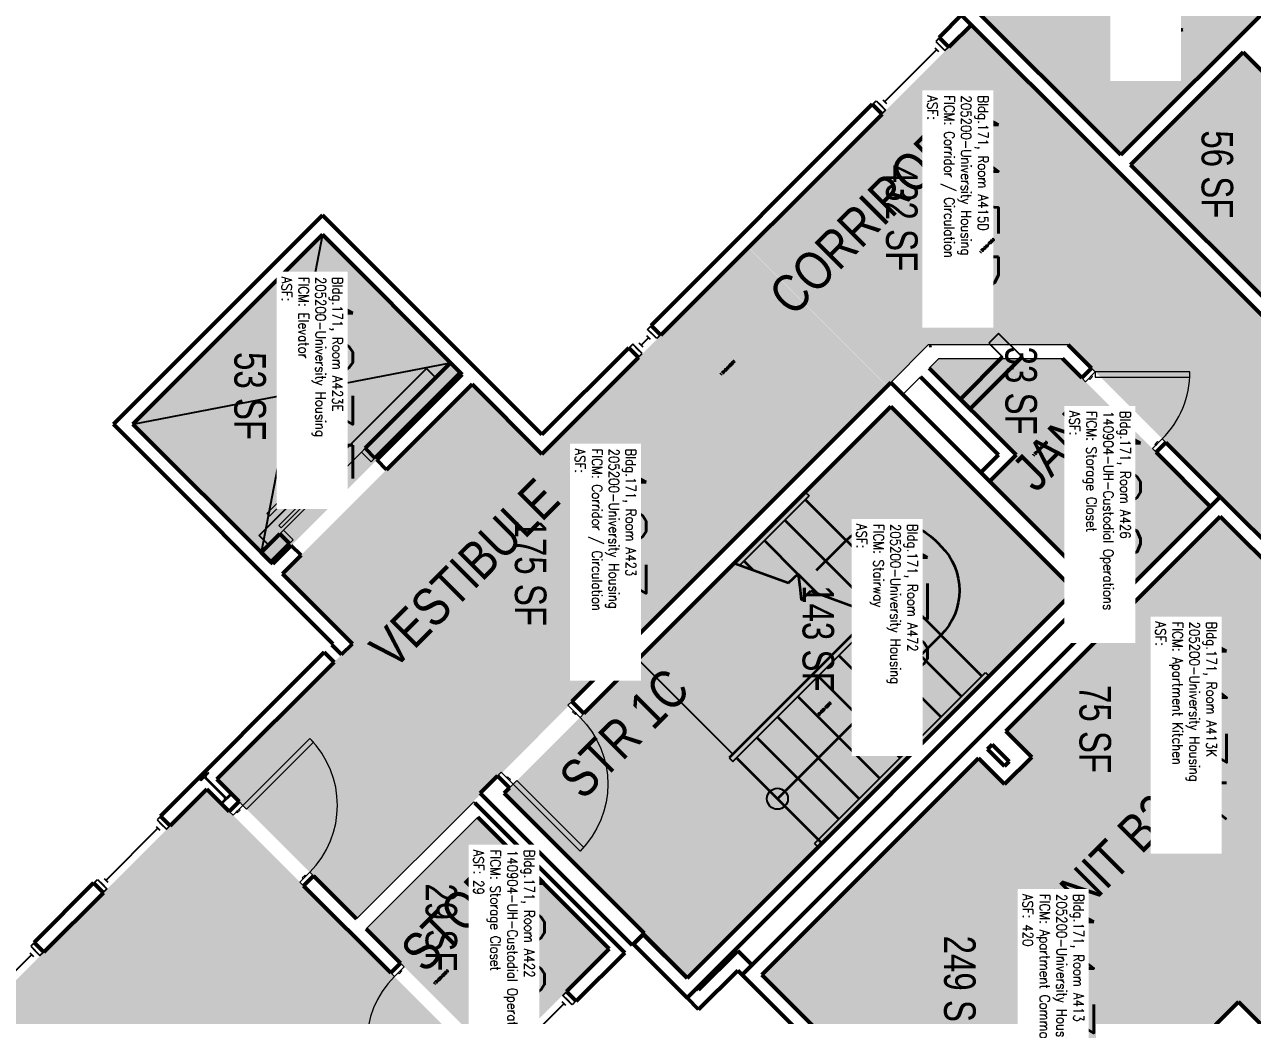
# Model space of a CAD drawing. Header units: inches. Extents: x 88 to 3257, y -489 to 2081.
# Drawn here: x 1965.7 to 2432.9, y 1514.8 to 1891.8 of the extents above; entities that cross this region are included whole.
import ezdxf
from ezdxf.enums import TextEntityAlignment as Align

# ---------------------------------------------------------------- set-up
doc = ezdxf.new("R2010")
doc.units = ezdxf.units.IN
doc.header["$LTSCALE"] = 48
doc.header["$MEASUREMENT"] = 0
for name, color, linetype in [('A-Area-Iden', 1, 'Continuous'), ('A-DOOR', 2, 'Continuous'), ('A-FLOR', 3, 'Continuous'), ('A-GLAZ', 1, 'Continuous'), ('A-IDEN-RNUM', 7, 'Continuous'), ('A-IDEN-SNUM', 4, 'Continuous'), ('A-IDEN-VNUM', 4, 'Continuous'), ('A-WALL', 5, 'Continuous'), ('AREA-TEXT', 3, 'Continuous'), ('Rooms-Category-Color', 7, 'Continuous'), ('Rooms-College-Color', 7, 'Continuous'), ('Rooms-Department-Color', 7, 'Continuous'), ('Rooms-Division-Color', 7, 'Continuous'), ('Rooms-Information', 7, 'Continuous')]:
    doc.layers.add(name, color=color, linetype=linetype)
doc.styles.add('AREA', font='arial.ttf', dxfattribs={"width": 0.75, "height": 12})
doc.styles.add('ROOMSNUMBER', font='txt.shx', dxfattribs={"height": 0.03})
doc.styles.add('ROOMVNUMBER', font='simplex.shx', dxfattribs={"width": 0.85})
doc.styles.get("Standard").update_dxf_attribs({"font": 'ARIALN.TTF'})

msp = doc.modelspace()

# ---------------------------------------------------------------- hatches: boundary and pattern name
at = {"layer": 'Rooms-Category-Color', "true_color": 0x728ef3}
for points in [[(2387.76, 2015.11), (2298.84, 1926.2), (2382.81, 1842.23), (2471.73, 1931.14)], [(2386.52, 1838.51), (2466.52, 1758.51), (2520.8, 1812.78), (2464.83, 1868.74), (2453.34, 1857.25), (2429.3, 1881.29)], [(2416.94, 1708.4), (2360.58, 1764.76), (2313.5, 1764.76), (2309.9, 1761.16), (2342.95, 1728.11), (2332.88, 1718.03), (2379.73, 1671.18)], [(2480.15, 1645.19), (2388.14, 1553.17), (2338.54, 1602.77), (2348.88, 1613.11), (2338.98, 1623.01), (2420.65, 1704.68)], [(2328.64, 1612.67), (2388.14, 1553.17), (2462.47, 1627.51), (2505.69, 1584.29), (2499.36, 1577.96), (2503.08, 1574.24), (2509.41, 1580.57), (2524.4, 1565.58), (2489.48, 1530.67), (2474.49, 1545.66), (2479.03, 1550.2), (2475.32, 1553.91), (2465.65, 1544.25), (2488.07, 1521.83), (2497.88, 1531.64), (2518.21, 1511.31), (2508.4, 1501.5), (2632.87, 1377.03), (2642.68, 1386.84), (2663.01, 1366.51), (2622, 1325.5), (2427.54, 1519.95), (2341.98, 1434.39), (2246.17, 1530.2)], [(1890.7, 1179.49), (1890.7, 1242.8), (1943.08, 1295.17), (1938.83, 1299.41), (1948.2, 1308.78), (1952.45, 1304.54), (2141.96, 1494.05), (2035.07, 1600.94), (1845.56, 1411.43), (1849.8, 1407.18), (1840.43, 1397.82), (1836.19, 1402.06), (1805.39, 1371.26), (1759.4, 1417.24), (1657.2, 1417.24), (1657.2, 1395.99), (1643.95, 1395.99), (1643.95, 1173.49), (1722.95, 1173.49), (1722.95, 1179.49)], [(2188.1, 1540.19), (2145.67, 1497.77), (2095.65, 1547.79), (2138.07, 1590.22)]]:
    msp.add_hatch(color=171, dxfattribs=at).paths.add_polyline_path(points)
at = {"layer": 'Rooms-Category-Color', "true_color": 0xadadad}
for points in [[(2825.64, 1314.18), (2822.11, 1310.65), (2545.79, 1586.97), (2528.11, 1569.3), (2469.9, 1627.51), (2487.57, 1645.19), (2362.75, 1770.01), (2309.55, 1770.01), (2293.9, 1754.29), (2241.16, 1807.03), (2325.87, 1891.74), (2551.65, 1665.96), (2569.33, 1683.63), (2627.54, 1625.42), (2613.58, 1611.46), (2609.87, 1607.74), (2722.04, 1495.57), (2800.71, 1574.23), (2844.38, 1530.56), (2767.88, 1454.06), (2846.2, 1375.75), (2846.9, 1375.04), (2844.74, 1372.87), (2864.54, 1353.07), (2825.73, 1314.27)], [(2060.08, 1686.6), (2006.87, 1739.81), (2079, 1811.93), (2132.21, 1758.72)], [(2293.87, 1754.26), (2091.93, 1551.51), (2038.79, 1604.66), (2090.4, 1656.27), (2063.79, 1682.88), (2135.92, 1755.01), (2162.53, 1728.4), (2241.13, 1807), (2293.87, 1754.26)], [(2295.26, 1746.46), (2365.26, 1676.46), (2217.74, 1529.38), (2148.18, 1599.38)]]:
    msp.add_hatch(color=253, dxfattribs=at).paths.add_polyline_path(points)
at = {"layer": 'Rooms-College-Color', "true_color": 0xadadad}
for points in [[(2387.76, 2015.11), (2298.84, 1926.2), (2382.81, 1842.23), (2471.73, 1931.14)], [(2825.64, 1314.18), (2822.11, 1310.65), (2545.79, 1586.97), (2528.11, 1569.3), (2469.9, 1627.51), (2487.57, 1645.19), (2362.75, 1770.01), (2309.55, 1770.01), (2293.9, 1754.29), (2241.16, 1807.03), (2325.87, 1891.74), (2551.65, 1665.96), (2569.33, 1683.63), (2627.54, 1625.42), (2613.58, 1611.46), (2609.87, 1607.74), (2722.04, 1495.57), (2800.71, 1574.23), (2844.38, 1530.56), (2767.88, 1454.06), (2846.2, 1375.75), (2846.9, 1375.04), (2844.74, 1372.87), (2864.54, 1353.07), (2825.73, 1314.27)], [(2386.52, 1838.51), (2466.52, 1758.51), (2520.8, 1812.78), (2464.83, 1868.74), (2453.34, 1857.25), (2429.3, 1881.29)], [(2060.08, 1686.6), (2006.87, 1739.81), (2079, 1811.93), (2132.21, 1758.72)], [(2293.87, 1754.26), (2091.93, 1551.51), (2038.79, 1604.66), (2090.4, 1656.27), (2063.79, 1682.88), (2135.92, 1755.01), (2162.53, 1728.4), (2241.13, 1807), (2293.87, 1754.26)], [(2416.94, 1708.4), (2360.58, 1764.76), (2313.5, 1764.76), (2309.9, 1761.16), (2342.95, 1728.11), (2332.88, 1718.03), (2379.73, 1671.18)], [(2295.26, 1746.46), (2365.26, 1676.46), (2217.74, 1529.38), (2148.18, 1599.38)], [(2480.15, 1645.19), (2388.14, 1553.17), (2338.54, 1602.77), (2348.88, 1613.11), (2338.98, 1623.01), (2420.65, 1704.68)], [(2328.64, 1612.67), (2388.14, 1553.17), (2462.47, 1627.51), (2505.69, 1584.29), (2499.36, 1577.96), (2503.08, 1574.24), (2509.41, 1580.57), (2524.4, 1565.58), (2489.48, 1530.67), (2474.49, 1545.66), (2479.03, 1550.2), (2475.32, 1553.91), (2465.65, 1544.25), (2488.07, 1521.83), (2497.88, 1531.64), (2518.21, 1511.31), (2508.4, 1501.5), (2632.87, 1377.03), (2642.68, 1386.84), (2663.01, 1366.51), (2622, 1325.5), (2427.54, 1519.95), (2341.98, 1434.39), (2246.17, 1530.2)], [(1890.7, 1179.49), (1890.7, 1242.8), (1943.08, 1295.17), (1938.83, 1299.41), (1948.2, 1308.78), (1952.45, 1304.54), (2141.96, 1494.05), (2035.07, 1600.94), (1845.56, 1411.43), (1849.8, 1407.18), (1840.43, 1397.82), (1836.19, 1402.06), (1805.39, 1371.26), (1759.4, 1417.24), (1657.2, 1417.24), (1657.2, 1395.99), (1643.95, 1395.99), (1643.95, 1173.49), (1722.95, 1173.49), (1722.95, 1179.49)], [(2188.1, 1540.19), (2145.67, 1497.77), (2095.65, 1547.79), (2138.07, 1590.22)]]:
    msp.add_hatch(color=253, dxfattribs=at).paths.add_polyline_path(points)
at = {"layer": 'Rooms-Department-Color', "true_color": 0x604aed}
for points in [[(2387.76, 2015.11), (2298.84, 1926.2), (2382.81, 1842.23), (2471.73, 1931.14)], [(2386.52, 1838.51), (2466.52, 1758.51), (2520.8, 1812.78), (2464.83, 1868.74), (2453.34, 1857.25), (2429.3, 1881.29)], [(2416.94, 1708.4), (2360.58, 1764.76), (2313.5, 1764.76), (2309.9, 1761.16), (2342.95, 1728.11), (2332.88, 1718.03), (2379.73, 1671.18)], [(2480.15, 1645.19), (2388.14, 1553.17), (2338.54, 1602.77), (2348.88, 1613.11), (2338.98, 1623.01), (2420.65, 1704.68)], [(2328.64, 1612.67), (2388.14, 1553.17), (2462.47, 1627.51), (2505.69, 1584.29), (2499.36, 1577.96), (2503.08, 1574.24), (2509.41, 1580.57), (2524.4, 1565.58), (2489.48, 1530.67), (2474.49, 1545.66), (2479.03, 1550.2), (2475.32, 1553.91), (2465.65, 1544.25), (2488.07, 1521.83), (2497.88, 1531.64), (2518.21, 1511.31), (2508.4, 1501.5), (2632.87, 1377.03), (2642.68, 1386.84), (2663.01, 1366.51), (2622, 1325.5), (2427.54, 1519.95), (2341.98, 1434.39), (2246.17, 1530.2)], [(1890.7, 1179.49), (1890.7, 1242.8), (1943.08, 1295.17), (1938.83, 1299.41), (1948.2, 1308.78), (1952.45, 1304.54), (2141.96, 1494.05), (2035.07, 1600.94), (1845.56, 1411.43), (1849.8, 1407.18), (1840.43, 1397.82), (1836.19, 1402.06), (1805.39, 1371.26), (1759.4, 1417.24), (1657.2, 1417.24), (1657.2, 1395.99), (1643.95, 1395.99), (1643.95, 1173.49), (1722.95, 1173.49), (1722.95, 1179.49)], [(2188.1, 1540.19), (2145.67, 1497.77), (2095.65, 1547.79), (2138.07, 1590.22)]]:
    msp.add_hatch(color=173, dxfattribs=at).paths.add_polyline_path(points)
at = {"layer": 'Rooms-Department-Color', "true_color": 0xacacac}
for points in [[(2825.64, 1314.18), (2822.11, 1310.65), (2545.79, 1586.97), (2528.11, 1569.3), (2469.9, 1627.51), (2487.57, 1645.19), (2362.75, 1770.01), (2309.55, 1770.01), (2293.9, 1754.29), (2241.16, 1807.03), (2325.87, 1891.74), (2551.65, 1665.96), (2569.33, 1683.63), (2627.54, 1625.42), (2613.58, 1611.46), (2609.87, 1607.74), (2722.04, 1495.57), (2800.71, 1574.23), (2844.38, 1530.56), (2767.88, 1454.06), (2846.2, 1375.75), (2846.9, 1375.04), (2844.74, 1372.87), (2864.54, 1353.07), (2825.73, 1314.27)], [(2060.08, 1686.6), (2006.87, 1739.81), (2079, 1811.93), (2132.21, 1758.72)], [(2293.87, 1754.26), (2091.93, 1551.51), (2038.79, 1604.66), (2090.4, 1656.27), (2063.79, 1682.88), (2135.92, 1755.01), (2162.53, 1728.4), (2241.13, 1807), (2293.87, 1754.26)], [(2295.26, 1746.46), (2365.26, 1676.46), (2217.74, 1529.38), (2148.18, 1599.38)]]:
    msp.add_hatch(color=253, dxfattribs=at).paths.add_polyline_path(points)
at = {"layer": 'Rooms-Division-Color', "true_color": 0x604aed}
for points in [[(2387.76, 2015.11), (2298.84, 1926.2), (2382.81, 1842.23), (2471.73, 1931.14)], [(2386.52, 1838.51), (2466.52, 1758.51), (2520.8, 1812.78), (2464.83, 1868.74), (2453.34, 1857.25), (2429.3, 1881.29)], [(2416.94, 1708.4), (2360.58, 1764.76), (2313.5, 1764.76), (2309.9, 1761.16), (2342.95, 1728.11), (2332.88, 1718.03), (2379.73, 1671.18)], [(2480.15, 1645.19), (2388.14, 1553.17), (2338.54, 1602.77), (2348.88, 1613.11), (2338.98, 1623.01), (2420.65, 1704.68)], [(2328.64, 1612.67), (2388.14, 1553.17), (2462.47, 1627.51), (2505.69, 1584.29), (2499.36, 1577.96), (2503.08, 1574.24), (2509.41, 1580.57), (2524.4, 1565.58), (2489.48, 1530.67), (2474.49, 1545.66), (2479.03, 1550.2), (2475.32, 1553.91), (2465.65, 1544.25), (2488.07, 1521.83), (2497.88, 1531.64), (2518.21, 1511.31), (2508.4, 1501.5), (2632.87, 1377.03), (2642.68, 1386.84), (2663.01, 1366.51), (2622, 1325.5), (2427.54, 1519.95), (2341.98, 1434.39), (2246.17, 1530.2)], [(1890.7, 1179.49), (1890.7, 1242.8), (1943.08, 1295.17), (1938.83, 1299.41), (1948.2, 1308.78), (1952.45, 1304.54), (2141.96, 1494.05), (2035.07, 1600.94), (1845.56, 1411.43), (1849.8, 1407.18), (1840.43, 1397.82), (1836.19, 1402.06), (1805.39, 1371.26), (1759.4, 1417.24), (1657.2, 1417.24), (1657.2, 1395.99), (1643.95, 1395.99), (1643.95, 1173.49), (1722.95, 1173.49), (1722.95, 1179.49)], [(2188.1, 1540.19), (2145.67, 1497.77), (2095.65, 1547.79), (2138.07, 1590.22)]]:
    msp.add_hatch(color=173, dxfattribs=at).paths.add_polyline_path(points)
at = {"layer": 'Rooms-Division-Color', "true_color": 0xadadad}
for points in [[(2825.64, 1314.18), (2822.11, 1310.65), (2545.79, 1586.97), (2528.11, 1569.3), (2469.9, 1627.51), (2487.57, 1645.19), (2362.75, 1770.01), (2309.55, 1770.01), (2293.9, 1754.29), (2241.16, 1807.03), (2325.87, 1891.74), (2551.65, 1665.96), (2569.33, 1683.63), (2627.54, 1625.42), (2613.58, 1611.46), (2609.87, 1607.74), (2722.04, 1495.57), (2800.71, 1574.23), (2844.38, 1530.56), (2767.88, 1454.06), (2846.2, 1375.75), (2846.9, 1375.04), (2844.74, 1372.87), (2864.54, 1353.07), (2825.73, 1314.27)], [(2060.08, 1686.6), (2006.87, 1739.81), (2079, 1811.93), (2132.21, 1758.72)], [(2293.87, 1754.26), (2091.93, 1551.51), (2038.79, 1604.66), (2090.4, 1656.27), (2063.79, 1682.88), (2135.92, 1755.01), (2162.53, 1728.4), (2241.13, 1807), (2293.87, 1754.26)], [(2295.26, 1746.46), (2365.26, 1676.46), (2217.74, 1529.38), (2148.18, 1599.38)]]:
    msp.add_hatch(color=253, dxfattribs=at).paths.add_polyline_path(points)

# ---------------------------------------------------------------- linework, layer by layer
at = {"layer": 'A-DOOR'}
for p, q in [((2054.95, 1697.37), (2118.59, 1761.01)), ((2054.95, 1697.37), (2118.59, 1761.01)), ((2118.59, 1761.01), (2122.12, 1757.48)), ((2118.59, 1761.01), (2122.12, 1757.48)), ((2058.48, 1693.84), (2054.95, 1697.37)), ((2058.48, 1693.84), (2054.95, 1697.37)), ((2033.88, 1605.82), (2035.31, 1607.25)), ((2033.88, 1605.82), (2035.31, 1607.25)), ((2035.31, 1607.25), (2035.61, 1606.95)), ((2035.31, 1607.25), (2035.61, 1606.95)), ((2032.46, 1604.4), (2033.88, 1605.82)), ((2032.46, 1604.4), (2033.88, 1605.82)), ((2032.76, 1604.1), (2032.46, 1604.4)), ((2032.76, 1604.1), (2032.46, 1604.4)), ((2033.78, 1605.11), (2032.76, 1604.1)), ((2033.78, 1605.11), (2032.76, 1604.1)), ((2041.88, 1597.64), (2034.41, 1605.11)), ((2041.88, 1597.64), (2034.41, 1605.11)), ((2035.61, 1606.95), (2034.6, 1605.93)), ((2035.61, 1606.95), (2034.6, 1605.93)), ((2034.6, 1605.3), (2042.06, 1597.83)), ((2034.6, 1605.3), (2042.06, 1597.83)), ((2044.01, 1598.54), (2041.16, 1595.69)), ((2044.01, 1598.54), (2041.16, 1595.69)), ((2042.7, 1597.83), (2043.71, 1598.84)), ((2042.7, 1597.83), (2043.71, 1598.84)), ((2043.71, 1598.84), (2044.01, 1598.54)), ((2043.71, 1598.84), (2044.01, 1598.54)), ((2040.86, 1595.99), (2041.88, 1597.01)), ((2040.86, 1595.99), (2041.88, 1597.01)), ((2041.16, 1595.69), (2040.86, 1595.99)), ((2041.16, 1595.69), (2040.86, 1595.99))]:
    msp.add_line(p, q, dxfattribs=at)
at = {"layer": 'A-DOOR', "linetype": 'Continuous', "lineweight": 18}
for p, q in [((2367.97, 1757.37), (2371.68, 1761.08)), ((2367.97, 1757.37), (2371.68, 1761.08)), ((2369.38, 1755.95), (2367.97, 1757.37)), ((2369.38, 1755.95), (2367.97, 1757.37)), ((2373.09, 1759.67), (2369.38, 1755.95)), ((2373.09, 1759.67), (2369.38, 1755.95)), ((2371.68, 1758.25), (2370.62, 1757.19)), ((2371.68, 1758.25), (2370.62, 1757.19)), ((2370.62, 1757.19), (2370.97, 1756.84)), ((2370.62, 1757.19), (2370.97, 1756.84)), ((2370.97, 1756.84), (2372.03, 1757.9)), ((2370.97, 1756.84), (2372.03, 1757.9)), ((2371.68, 1761.08), (2373.09, 1759.67)), ((2371.68, 1761.08), (2373.09, 1759.67)), ((2372.03, 1757.9), (2371.68, 1758.25)), ((2372.03, 1757.9), (2371.68, 1758.25)), ((2373.09, 1759.67), (2373.09, 1757.67)), ((2409.09, 1759.67), (2373.09, 1759.67)), ((2373.09, 1759.67), (2373.09, 1757.67)), ((2409.09, 1759.67), (2373.09, 1759.67)), ((2373.09, 1757.67), (2409.09, 1757.67)), ((2373.09, 1757.67), (2409.09, 1757.67)), ((2409.09, 1757.67), (2409.09, 1759.67)), ((2409.09, 1757.67), (2409.09, 1759.67)), ((2086.59, 1736.44), (2071.74, 1721.59)), ((2086.59, 1736.44), (2071.74, 1721.59)), ((2072.71, 1720.62), (2087.56, 1735.47)), ((2072.71, 1720.62), (2087.56, 1735.47)), ((2087.56, 1735.47), (2086.59, 1736.44)), ((2087.56, 1735.47), (2086.59, 1736.44)), ((2398.55, 1734.21), (2394.84, 1730.5)), ((2398.55, 1734.21), (2394.84, 1730.5)), ((2399.96, 1732.8), (2398.55, 1734.21)), ((2399.96, 1732.8), (2398.55, 1734.21)), ((2064.14, 1699.49), (2093.84, 1729.19)), ((2064.14, 1699.49), (2093.84, 1729.19)), ((2095.25, 1730.61), (2093.84, 1729.19)), ((2095.25, 1730.61), (2093.84, 1729.19)), ((2093.84, 1729.19), (2097.55, 1725.48)), ((2093.84, 1729.19), (2097.55, 1725.48)), ((2098.97, 1726.89), (2095.25, 1730.61)), ((2098.97, 1726.89), (2095.25, 1730.61)), ((2394.84, 1730.5), (2396.25, 1729.08)), ((2394.84, 1730.5), (2396.25, 1729.08)), ((2395.72, 1732.09), (2396.78, 1733.15)), ((2395.72, 1732.09), (2396.78, 1733.15)), ((2396.07, 1731.73), (2395.72, 1732.09)), ((2396.07, 1731.73), (2395.72, 1732.09)), ((2397.13, 1732.8), (2396.07, 1731.73)), ((2397.13, 1732.8), (2396.07, 1731.73)), ((2396.25, 1729.08), (2399.96, 1732.8)), ((2396.25, 1729.08), (2399.96, 1732.8)), ((2396.78, 1733.15), (2397.13, 1732.8)), ((2396.78, 1733.15), (2397.13, 1732.8)), ((2097.55, 1725.48), (2098.97, 1726.89)), ((2097.55, 1725.48), (2098.97, 1726.89)), ((2072.71, 1720.62), (2057.86, 1705.77)), ((2072.71, 1720.62), (2057.86, 1705.77)), ((2058.84, 1704.8), (2073.69, 1719.65)), ((2058.84, 1704.8), (2073.69, 1719.65)), ((2071.74, 1721.59), (2072.71, 1720.62)), ((2071.74, 1721.59), (2072.71, 1720.62)), ((2073.69, 1719.65), (2072.71, 1720.62)), ((2073.69, 1719.65), (2072.71, 1720.62)), ((2057.86, 1705.77), (2058.84, 1704.8)), ((2057.86, 1705.77), (2058.84, 1704.8)), ((2062.73, 1698.08), (2064.14, 1699.49)), ((2062.73, 1698.08), (2064.14, 1699.49)), ((2066.44, 1694.37), (2062.73, 1698.08)), ((2066.44, 1694.37), (2062.73, 1698.08)), ((2064.14, 1699.49), (2067.85, 1695.78)), ((2064.14, 1699.49), (2067.85, 1695.78)), ((2067.85, 1695.78), (2066.44, 1694.37)), ((2067.85, 1695.78), (2066.44, 1694.37)), ((2074.15, 1620.2), (2048.7, 1594.74)), ((2074.15, 1620.2), (2048.7, 1594.74)), ((2050.11, 1593.33), (2075.57, 1618.78)), ((2050.11, 1593.33), (2075.57, 1618.78)), ((2075.57, 1618.78), (2074.15, 1620.2)), ((2075.57, 1618.78), (2074.15, 1620.2)), ((2043.57, 1592.44), (2047.28, 1596.16)), ((2043.57, 1592.44), (2047.28, 1596.16)), ((2048.7, 1594.74), (2044.99, 1591.03)), ((2048.7, 1594.74), (2044.99, 1591.03)), ((2047.28, 1593.33), (2046.22, 1592.27)), ((2047.28, 1593.33), (2046.22, 1592.27)), ((2047.28, 1596.16), (2048.7, 1594.74)), ((2047.28, 1596.16), (2048.7, 1594.74)), ((2047.64, 1592.97), (2047.28, 1593.33)), ((2047.64, 1592.97), (2047.28, 1593.33)), ((2048.7, 1594.74), (2050.11, 1593.33)), ((2048.7, 1594.74), (2050.11, 1593.33)), ((2044.99, 1591.03), (2043.57, 1592.44)), ((2044.99, 1591.03), (2043.57, 1592.44)), ((2046.22, 1592.27), (2046.58, 1591.91)), ((2046.22, 1592.27), (2046.58, 1591.91)), ((2046.58, 1591.91), (2047.64, 1592.97)), ((2046.58, 1591.91), (2047.64, 1592.97)), ((2074.15, 1569.29), (2070.44, 1565.57)), ((2074.15, 1569.29), (2070.44, 1565.57)), ((2070.44, 1565.57), (2071.86, 1564.16)), ((2070.44, 1565.57), (2071.86, 1564.16)), ((2071.33, 1567.16), (2072.39, 1568.23)), ((2071.33, 1567.16), (2072.39, 1568.23)), ((2071.68, 1566.81), (2071.33, 1567.16)), ((2071.68, 1566.81), (2071.33, 1567.16)), ((2072.74, 1567.87), (2071.68, 1566.81)), ((2072.74, 1567.87), (2071.68, 1566.81)), ((2071.86, 1564.16), (2075.57, 1567.87)), ((2071.86, 1564.16), (2075.57, 1567.87)), ((2072.39, 1568.23), (2072.74, 1567.87)), ((2072.39, 1568.23), (2072.74, 1567.87)), ((2075.57, 1567.87), (2074.15, 1569.29)), ((2075.57, 1567.87), (2074.15, 1569.29)), ((2108.7, 1534.74), (2104.99, 1531.03)), ((2108.7, 1534.74), (2104.99, 1531.03)), ((2106.4, 1529.61), (2110.11, 1533.33)), ((2106.4, 1529.61), (2110.11, 1533.33)), ((2110.11, 1533.33), (2108.7, 1534.74)), ((2110.11, 1533.33), (2108.7, 1534.74)), ((2104.99, 1531.03), (2106.4, 1529.61)), ((2104.99, 1531.03), (2106.4, 1529.61)), ((2107.82, 1531.03), (2108.88, 1532.09)), ((2107.82, 1531.03), (2108.88, 1532.09)), ((2108.17, 1530.67), (2107.82, 1531.03)), ((2108.17, 1530.67), (2107.82, 1531.03)), ((2109.23, 1531.73), (2108.17, 1530.67)), ((2109.23, 1531.73), (2108.17, 1530.67)), ((2108.88, 1532.09), (2109.23, 1531.73)), ((2108.88, 1532.09), (2109.23, 1531.73))]:
    msp.add_line(p, q, dxfattribs=at)
for points in [[(2068.82, 1709.66), (2069.8, 1708.69), (2084.65, 1723.53), (2083.67, 1724.51)], [(2068.82, 1709.66), (2069.8, 1708.69), (2084.65, 1723.53), (2083.67, 1724.51)], [(2062.37, 1701.26), (2063.34, 1700.29), (2078.19, 1715.14), (2077.22, 1716.11)], [(2062.37, 1701.26), (2063.34, 1700.29), (2078.19, 1715.14), (2077.22, 1716.11)], [(2172.44, 1632.84), (2173.86, 1634.25), (2178.45, 1629.65), (2177.04, 1628.24)], [(2172.44, 1632.84), (2173.86, 1634.25), (2178.45, 1629.65), (2177.04, 1628.24)], [(2174.56, 1630.71), (2174.21, 1630.36), (2175.27, 1629.3), (2175.63, 1629.65)], [(2174.56, 1630.71), (2174.21, 1630.36), (2175.27, 1629.3), (2175.63, 1629.65)], [(2146.99, 1607.38), (2145.57, 1605.97), (2150.17, 1601.37), (2151.58, 1602.78)], [(2146.99, 1607.38), (2145.57, 1605.97), (2150.17, 1601.37), (2151.58, 1602.78)], [(2149.11, 1605.26), (2149.46, 1605.61), (2150.52, 1604.55), (2150.17, 1604.2)], [(2149.11, 1605.26), (2149.46, 1605.61), (2150.52, 1604.55), (2150.17, 1604.2)], [(2151.58, 1602.78), (2153, 1604.2), (2178.45, 1578.74), (2177.04, 1577.33)], [(2151.58, 1602.78), (2153, 1604.2), (2178.45, 1578.74), (2177.04, 1577.33)]]:
    msp.add_lwpolyline(points, close=True, dxfattribs=at)
for centre, start, end in [((2373.09, 1759.67), 315, 0), ((2373.09, 1759.67), 315, 0), ((2048.7, 1594.74), 315, 45), ((2048.7, 1594.74), 315, 45), ((2131.86, 1504.16), 135, 225), ((2131.86, 1504.16), 135, 225)]:
    msp.add_arc(centre, 36, start, end, dxfattribs=at)
at = {"layer": 'A-DOOR', "linetype": 'Continuous', "lineweight": 18, "extrusion": (0, 0, -1)}
msp.add_arc((-2151.58, 1602.78), 36, 135, 225, dxfattribs=at)
msp.add_arc((-2151.58, 1602.78), 36, 135, 225, dxfattribs=at)
at = {"layer": 'A-DOOR'}
for centre, start, end in [((2034.09, 1604.79), 45, 135), ((2034.09, 1604.79), 45, 135), ((2034.91, 1605.61), 135, 225), ((2034.91, 1605.61), 135, 225), ((2041.56, 1597.33), 315, 45), ((2041.56, 1597.33), 315, 45), ((2042.38, 1598.15), 225, 315), ((2042.38, 1598.15), 225, 315)]:
    msp.add_arc(centre, 0.45, start, end, dxfattribs=at)
at = {"layer": 'A-FLOR'}
for p, q in [((2237.8, 1686.17), (2264.15, 1712.52)), ((2237.8, 1686.17), (2264.15, 1712.52)), ((2262.73, 1713.93), (2264.15, 1712.52)), ((2262.73, 1713.93), (2264.15, 1712.52)), ((2283.42, 1669.57), (2295.26, 1681.41)), ((2283.42, 1669.57), (2295.26, 1681.41)), ((2300.21, 1676.46), (2295.26, 1681.41)), ((2300.21, 1676.46), (2295.26, 1681.41)), ((2235.16, 1611.4), (2300.21, 1676.46)), ((2235.16, 1611.4), (2300.21, 1676.46)), ((2235.16, 1614.23), (2199.09, 1650.29)), ((2235.16, 1614.23), (2199.09, 1650.29)), ((2266.27, 1580.29), (2331.32, 1645.34)), ((2266.27, 1580.29), (2331.32, 1645.34)), ((2331.32, 1645.34), (2332.74, 1643.93)), ((2331.32, 1645.34), (2332.74, 1643.93)), ((2233.74, 1612.82), (2235.16, 1611.4)), ((2233.74, 1612.82), (2235.16, 1611.4)), ((2266.27, 1580.29), (2267.68, 1578.87)), ((2266.27, 1580.29), (2267.68, 1578.87))]:
    msp.add_line(p, q, dxfattribs=at)
at = {"layer": 'A-FLOR', "linetype": 'Continuous', "lineweight": 35}
for p, q in [((2247.18, 1695.55), (2259.94, 1682.78)), ((2247.18, 1695.55), (2259.94, 1682.78)), ((2266.98, 1684.23), (2278.29, 1695.55)), ((2266.98, 1684.23), (2278.29, 1695.55)), ((2312.23, 1695.55), (2313.29, 1694.49)), ((2312.23, 1695.55), (2313.29, 1694.49)), ((2313.29, 1694.49), (2314.35, 1693.43)), ((2313.29, 1694.49), (2314.35, 1693.43)), ((2235.73, 1686.93), (2256.38, 1679.41)), ((2235.73, 1686.93), (2256.38, 1679.41)), ((2239.4, 1687.77), (2242.82, 1684.34)), ((2239.4, 1687.77), (2242.82, 1684.34)), ((2256.38, 1679.41), (2260.04, 1682.87)), ((2256.38, 1679.41), (2260.04, 1682.87)), ((2260.04, 1682.87), (2260.61, 1677.87)), ((2260.04, 1682.87), (2260.61, 1677.87)), ((2260.06, 1682.66), (2267.28, 1675.44)), ((2260.06, 1682.66), (2267.28, 1675.44)), ((2260.61, 1677.87), (2261.19, 1672.87)), ((2260.61, 1677.87), (2261.19, 1672.87)), ((2285.5, 1668.81), (2295.26, 1678.58)), ((2285.5, 1668.81), (2295.26, 1678.58)), ((2295.26, 1678.58), (2297.38, 1676.46)), ((2295.26, 1678.58), (2297.38, 1676.46)), ((2297.38, 1676.46), (2233.74, 1612.82)), ((2297.38, 1676.46), (2233.74, 1612.82)), ((2261.19, 1672.87), (2264.84, 1676.33)), ((2261.19, 1672.87), (2264.84, 1676.33)), ((2264.84, 1676.33), (2285.5, 1668.81)), ((2264.84, 1676.33), (2285.5, 1668.81)), ((2314.35, 1659.49), (2252.13, 1597.26)), ((2314.35, 1659.49), (2252.13, 1597.26))]:
    msp.add_line(p, q, dxfattribs=at)
at = {"layer": 'A-FLOR', "linetype": 'Continuous', "lineweight": 35, "extrusion": (-0.500317, -0.500317, 0.706658)}
for points, elevation in [([(390.06, 1985.66), (434.06, 1985.66)], -1988.18), ([(390.06, 1985.66), (434.06, 1985.66)], -1988.18), ([(390.06, 1977.88), (434.06, 1977.88)], -1980.4), ([(390.06, 1977.88), (434.06, 1977.88)], -1980.4)]:
    msp.add_lwpolyline(points, dxfattribs=dict(at, elevation=elevation))
at = {"layer": 'A-FLOR', "linetype": 'Continuous', "lineweight": 35, "extrusion": (-0.500319, -0.500319, 0.706655)}
for points, elevation in [([(485.06, 1985.65), (441.06, 1985.65)], -1988.19), ([(485.06, 1985.65), (441.06, 1985.65)], -1988.19), ([(485.06, 1977.88), (441.06, 1977.88)], -1980.4), ([(485.06, 1977.88), (441.06, 1977.88)], -1980.4), ([(485.06, 1970.1), (441.06, 1970.1)], -1972.62), ([(485.06, 1970.1), (441.06, 1970.1)], -1972.62), ([(485.06, 1962.33), (441.06, 1962.33)], -1964.84), ([(485.06, 1962.33), (441.06, 1962.33)], -1964.84), ([(485.06, 1954.56), (441.06, 1954.56)], -1957.05), ([(485.06, 1954.56), (441.06, 1954.56)], -1957.05), ([(485.06, 1946.78), (441.06, 1946.78)], -1949.27), ([(485.06, 1946.78), (441.06, 1946.78)], -1949.27), ([(485.06, 1939.01), (441.06, 1939.01)], -1941.49), ([(485.06, 1939.01), (441.06, 1939.01)], -1941.49)]:
    msp.add_lwpolyline(points, dxfattribs=dict(at, elevation=elevation))
at = {"layer": 'A-FLOR', "linetype": 'Continuous', "lineweight": 35, "extrusion": (0.492809, 0.492809, -0.717133), "elevation": 1904.68}
msp.add_lwpolyline([(-485.06, 1959.87), (-441.06, 1959.87)], dxfattribs=at)
msp.add_lwpolyline([(-485.06, 1959.87), (-441.06, 1959.87)], dxfattribs=at)
at = {"layer": 'A-FLOR', "linetype": 'Continuous', "lineweight": 35, "extrusion": (-0.492809, -0.492809, 0.717133), "elevation": -1897.01}
msp.add_lwpolyline([(487.06, 1951.98), (441.06, 1951.98)], dxfattribs=at)
msp.add_lwpolyline([(487.06, 1951.98), (441.06, 1951.98)], dxfattribs=at)
at = {"layer": 'A-FLOR'}
msp.add_circle((2252.13, 1597.26), 4, dxfattribs=at)
msp.add_circle((2252.13, 1597.26), 4, dxfattribs=at)
at = {"layer": 'A-FLOR', "linetype": 'Continuous', "lineweight": 35, "extrusion": (8.65927e-17, -8.65927e-17, -1)}
for centre, start, end in [((-2295.26, 1678.58), 45, 135), ((-2295.26, 1678.58), 45, 135), ((-2297.38, 1676.46), 135, 225), ((-2297.38, 1676.46), 135, 225)]:
    msp.add_arc(centre, 24, start, end, dxfattribs=at)
at = {"layer": 'A-FLOR', "linetype": 'Continuous', "lineweight": 35}
msp.add_solid([(2272.28, 1691.66), (2274.4, 1689.54), (2266.98, 1684.23)], dxfattribs=at)
msp.add_solid([(2272.28, 1691.66), (2274.4, 1689.54), (2266.98, 1684.23)], dxfattribs=at)
at = {"layer": 'A-GLAZ', "linetype": 'Continuous', "lineweight": 25}
for p, q in [((2311.99, 1882.99), (2313.41, 1881.58)), ((2311.99, 1882.99), (2313.41, 1881.58)), ((2313.76, 1886.88), (2312.35, 1885.46)), ((2313.76, 1886.88), (2312.35, 1885.46)), ((2312.35, 1885.46), (2315.88, 1881.93)), ((2312.35, 1885.46), (2315.88, 1881.93)), ((2313.41, 1884.4), (2314.82, 1882.99)), ((2313.41, 1884.4), (2314.82, 1882.99)), ((2317.3, 1883.34), (2313.76, 1886.88)), ((2317.3, 1883.34), (2313.76, 1886.88)), ((2315.88, 1881.93), (2317.3, 1883.34)), ((2315.88, 1881.93), (2317.3, 1883.34)), ((2312.7, 1882.28), (2292.9, 1862.48)), ((2312.7, 1882.28), (2292.9, 1862.48)), ((2288.31, 1861.42), (2289.72, 1862.84)), ((2288.31, 1861.42), (2289.72, 1862.84)), ((2291.84, 1857.89), (2288.31, 1861.42)), ((2291.84, 1857.89), (2288.31, 1861.42)), ((2289.72, 1862.84), (2293.26, 1859.3)), ((2289.72, 1862.84), (2293.26, 1859.3)), ((2292.19, 1860.36), (2290.78, 1861.78)), ((2292.19, 1860.36), (2290.78, 1861.78)), ((2292.19, 1863.19), (2293.61, 1861.78)), ((2292.19, 1863.19), (2293.61, 1861.78)), ((2293.26, 1859.3), (2291.84, 1857.89)), ((2293.26, 1859.3), (2291.84, 1857.89)), ((2202.75, 1775.86), (2204.16, 1777.28)), ((2202.75, 1775.86), (2204.16, 1777.28)), ((2206.28, 1772.33), (2202.75, 1775.86)), ((2206.28, 1772.33), (2202.75, 1775.86)), ((2204.16, 1777.28), (2207.7, 1773.74)), ((2204.16, 1777.28), (2207.7, 1773.74)), ((2203.1, 1772.68), (2200.27, 1769.85)), ((2203.1, 1772.68), (2200.27, 1769.85)), ((2203.81, 1771.97), (2202.39, 1773.39)), ((2203.81, 1771.97), (2202.39, 1773.39)), ((2205.22, 1773.39), (2203.81, 1774.8)), ((2205.22, 1773.39), (2203.81, 1774.8)), ((2207.7, 1773.74), (2206.28, 1772.33)), ((2207.7, 1773.74), (2206.28, 1772.33)), ((2197.09, 1770.21), (2195.67, 1768.79)), ((2197.09, 1770.21), (2195.67, 1768.79)), ((2195.67, 1768.79), (2199.21, 1765.26)), ((2195.67, 1768.79), (2199.21, 1765.26)), ((2200.62, 1766.67), (2197.09, 1770.21)), ((2200.62, 1766.67), (2197.09, 1770.21)), ((2198.15, 1769.15), (2199.56, 1767.73)), ((2198.15, 1769.15), (2199.56, 1767.73)), ((2199.21, 1765.26), (2200.62, 1766.67)), ((2199.21, 1765.26), (2200.62, 1766.67)), ((2200.98, 1769.15), (2199.56, 1770.56)), ((2200.98, 1769.15), (2199.56, 1770.56)), ((2017.49, 1590.6), (2016.07, 1589.19)), ((2017.49, 1590.6), (2016.07, 1589.19)), ((2016.07, 1589.19), (2019.61, 1585.65)), ((2016.07, 1589.19), (2019.61, 1585.65)), ((2021.02, 1587.07), (2017.49, 1590.6)), ((2021.02, 1587.07), (2017.49, 1590.6)), ((1996.63, 1566.21), (2016.43, 1586.01)), ((1996.63, 1566.21), (2016.43, 1586.01)), ((2015.72, 1586.71), (2017.13, 1585.3)), ((2015.72, 1586.71), (2017.13, 1585.3)), ((2018.55, 1586.71), (2017.13, 1588.13)), ((2018.55, 1586.71), (2017.13, 1588.13)), ((2019.61, 1585.65), (2021.02, 1587.07)), ((2019.61, 1585.65), (2021.02, 1587.07)), ((1992.03, 1565.15), (1993.44, 1566.56)), ((1992.03, 1565.15), (1993.44, 1566.56)), ((1993.44, 1566.56), (1996.98, 1563.03)), ((1993.44, 1566.56), (1996.98, 1563.03)), ((1994.5, 1565.5), (1995.92, 1564.09)), ((1994.5, 1565.5), (1995.92, 1564.09)), ((1995.92, 1566.92), (1997.33, 1565.5)), ((1995.92, 1566.92), (1997.33, 1565.5)), ((1995.57, 1561.61), (1992.03, 1565.15)), ((1995.57, 1561.61), (1992.03, 1565.15)), ((1996.98, 1563.03), (1995.57, 1561.61)), ((1996.98, 1563.03), (1995.57, 1561.61)), ((1969.4, 1542.52), (1967.99, 1541.11)), ((1969.4, 1542.52), (1967.99, 1541.11)), ((1972.94, 1538.98), (1969.4, 1542.52)), ((1972.94, 1538.98), (1969.4, 1542.52)), ((1948.54, 1518.12), (1968.34, 1537.92)), ((1948.54, 1518.12), (1968.34, 1537.92)), ((1967.63, 1538.63), (1969.05, 1537.22)), ((1967.63, 1538.63), (1969.05, 1537.22)), ((1967.99, 1541.11), (1971.52, 1537.57)), ((1967.99, 1541.11), (1971.52, 1537.57)), ((1970.46, 1538.63), (1969.05, 1540.05)), ((1970.46, 1538.63), (1969.05, 1540.05)), ((1971.52, 1537.57), (1972.94, 1538.98)), ((1971.52, 1537.57), (1972.94, 1538.98)), ((2170.51, 1522.43), (2171.93, 1523.84)), ((2170.51, 1522.43), (2171.93, 1523.84)), ((2171.93, 1523.84), (2175.46, 1520.31)), ((2171.93, 1523.84), (2175.46, 1520.31)), ((2170.87, 1519.25), (2159.55, 1507.93)), ((2170.87, 1519.25), (2159.55, 1507.93)), ((2171.57, 1518.54), (2170.16, 1519.95)), ((2171.57, 1518.54), (2170.16, 1519.95)), ((2174.05, 1518.89), (2170.51, 1522.43)), ((2174.05, 1518.89), (2170.51, 1522.43)), ((2172.99, 1519.95), (2171.57, 1521.37)), ((2172.99, 1519.95), (2171.57, 1521.37)), ((2175.46, 1520.31), (2174.05, 1518.89)), ((2175.46, 1520.31), (2174.05, 1518.89))]:
    msp.add_line(p, q, dxfattribs=at)
at = {"layer": 'A-WALL', "linetype": 'Continuous', "lineweight": 50}
for p, q in [((2291.42, 1926.2), (2382.37, 1835.24)), ((2291.42, 1926.2), (2382.37, 1835.24)), ((2382.81, 1842.23), (2298.84, 1926.2)), ((2382.81, 1842.23), (2298.84, 1926.2)), ((2440.09, 1899.5), (2382.81, 1842.23)), ((2440.09, 1899.5), (2382.81, 1842.23)), ((2322.6, 1895.89), (2313.67, 1886.97)), ((2322.6, 1895.89), (2313.67, 1886.97)), ((2317.39, 1883.26), (2326.31, 1892.18)), ((2317.39, 1883.26), (2326.31, 1892.18)), ((2313.67, 1886.97), (2317.39, 1883.26)), ((2313.67, 1886.97), (2317.39, 1883.26)), ((2386.52, 1838.51), (2429.3, 1881.29)), ((2386.52, 1838.51), (2429.3, 1881.29)), ((2429.3, 1881.29), (2453.34, 1857.25)), ((2429.3, 1881.29), (2453.34, 1857.25)), ((2288.22, 1861.51), (2204.07, 1777.37)), ((2288.22, 1861.51), (2204.07, 1777.37)), ((2291.93, 1857.8), (2288.22, 1861.51)), ((2291.93, 1857.8), (2288.22, 1861.51)), ((2207.78, 1773.65), (2291.93, 1857.8)), ((2207.78, 1773.65), (2291.93, 1857.8)), ((2466.52, 1758.51), (2386.52, 1838.51)), ((2466.52, 1758.51), (2386.52, 1838.51)), ((2382.37, 1835.24), (2551.65, 1665.96)), ((2382.37, 1835.24), (2551.65, 1665.96)), ((2079, 1819.36), (1999.45, 1739.81)), ((2079, 1819.36), (1999.45, 1739.81)), ((2162.53, 1735.82), (2079, 1819.36)), ((2162.53, 1735.82), (2079, 1819.36)), ((2006.87, 1739.81), (2079, 1811.93)), ((2006.87, 1739.81), (2079, 1811.93)), ((2079, 1811.93), (2132.21, 1758.72)), ((2079, 1811.93), (2132.21, 1758.72)), ((2204.07, 1777.37), (2207.78, 1773.65)), ((2204.07, 1777.37), (2207.78, 1773.65)), ((2195.59, 1768.88), (2162.53, 1735.82)), ((2195.59, 1768.88), (2162.53, 1735.82)), ((2199.3, 1765.17), (2195.59, 1768.88)), ((2199.3, 1765.17), (2195.59, 1768.88)), ((2371.68, 1761.08), (2362.75, 1770.01)), ((2371.68, 1761.08), (2362.75, 1770.01)), ((2127.79, 1763.14), (2095.25, 1730.61)), ((2127.79, 1763.14), (2095.25, 1730.61)), ((2131.5, 1759.43), (2127.79, 1763.14)), ((2131.5, 1759.43), (2127.79, 1763.14)), ((2162.53, 1728.4), (2199.3, 1765.17)), ((2162.53, 1728.4), (2199.3, 1765.17)), ((2337.8, 1765.38), (2321.74, 1749.32)), ((2337.8, 1765.38), (2321.74, 1749.32)), ((2325.45, 1745.61), (2345.22, 1765.38)), ((2325.45, 1745.61), (2345.22, 1765.38)), ((2360.58, 1764.76), (2367.97, 1757.37)), ((2360.58, 1764.76), (2367.97, 1757.37)), ((2098.97, 1726.89), (2131.5, 1759.43)), ((2098.97, 1726.89), (2131.5, 1759.43)), ((2132.21, 1758.72), (2099.67, 1726.19)), ((2132.21, 1758.72), (2099.67, 1726.19)), ((2306.54, 1757.8), (2336.24, 1728.11)), ((2306.54, 1757.8), (2336.24, 1728.11)), ((2342.95, 1728.11), (2309.9, 1761.16)), ((2342.95, 1728.11), (2309.9, 1761.16)), ((2367.97, 1757.37), (2371.68, 1761.08)), ((2367.97, 1757.37), (2371.68, 1761.08)), ((2103.38, 1722.47), (2135.92, 1755.01)), ((2103.38, 1722.47), (2135.92, 1755.01)), ((2135.92, 1755.01), (2162.53, 1728.4)), ((2135.92, 1755.01), (2162.53, 1728.4)), ((2295.26, 1755.65), (2173.86, 1634.25)), ((2295.26, 1755.65), (2173.86, 1634.25)), ((2373.57, 1677.34), (2295.26, 1755.65)), ((2373.57, 1677.34), (2295.26, 1755.65)), ((2321.74, 1749.32), (2325.45, 1745.61)), ((2321.74, 1749.32), (2325.45, 1745.61)), ((2178.45, 1629.65), (2295.26, 1746.46)), ((2178.45, 1629.65), (2295.26, 1746.46)), ((2295.26, 1746.46), (2365.26, 1676.46)), ((2295.26, 1746.46), (2365.26, 1676.46)), ((1999.45, 1739.81), (2082.98, 1656.27)), ((1999.45, 1739.81), (2082.98, 1656.27)), ((2060.08, 1686.6), (2006.87, 1739.81)), ((2060.08, 1686.6), (2006.87, 1739.81)), ((2095.25, 1730.61), (2098.97, 1726.89)), ((2095.25, 1730.61), (2098.97, 1726.89)), ((2399.96, 1732.8), (2396.25, 1729.08)), ((2399.96, 1732.8), (2396.25, 1729.08)), ((2396.25, 1729.08), (2416.94, 1708.4)), ((2396.25, 1729.08), (2416.94, 1708.4)), ((2420.65, 1712.11), (2399.96, 1732.8)), ((2420.65, 1712.11), (2399.96, 1732.8)), ((2099.67, 1726.19), (2103.38, 1722.47)), ((2099.67, 1726.19), (2103.38, 1722.47)), ((2336.24, 1728.11), (2329.52, 1721.39)), ((2336.24, 1728.11), (2329.52, 1721.39)), ((2332.88, 1718.03), (2342.95, 1728.11)), ((2332.88, 1718.03), (2342.95, 1728.11)), ((2329.52, 1721.39), (2332.88, 1718.03)), ((2329.52, 1721.39), (2332.88, 1718.03)), ((2420.65, 1712.11), (2238.75, 1530.2)), ((2420.65, 1712.11), (2238.75, 1530.2)), ((2416.94, 1708.4), (2420.65, 1712.11)), ((2416.94, 1708.4), (2420.65, 1712.11)), ((2487.57, 1645.19), (2420.65, 1712.11)), ((2487.57, 1645.19), (2420.65, 1712.11)), ((2338.98, 1623.01), (2420.65, 1704.68)), ((2338.98, 1623.01), (2420.65, 1704.68)), ((2420.65, 1704.68), (2480.15, 1645.19)), ((2420.65, 1704.68), (2480.15, 1645.19)), ((2062.73, 1698.08), (2055.66, 1691.02)), ((2062.73, 1698.08), (2055.66, 1691.02)), ((2066.44, 1694.37), (2062.73, 1698.08)), ((2066.44, 1694.37), (2062.73, 1698.08)), ((2059.37, 1687.3), (2066.44, 1694.37)), ((2059.37, 1687.3), (2066.44, 1694.37)), ((2067.15, 1693.66), (2060.08, 1686.6)), ((2067.15, 1693.66), (2060.08, 1686.6)), ((2070.86, 1689.95), (2067.15, 1693.66)), ((2070.86, 1689.95), (2067.15, 1693.66)), ((2055.66, 1691.02), (2059.37, 1687.3)), ((2055.66, 1691.02), (2059.37, 1687.3)), ((2063.79, 1682.88), (2070.86, 1689.95)), ((2063.79, 1682.88), (2070.86, 1689.95)), ((2090.4, 1656.27), (2063.79, 1682.88)), ((2090.4, 1656.27), (2063.79, 1682.88)), ((2217.74, 1521.51), (2373.57, 1677.34)), ((2217.74, 1521.51), (2373.57, 1677.34)), ((2368.98, 1680.17), (2369.42, 1680.61)), ((2368.98, 1680.17), (2369.42, 1680.61)), ((2371.98, 1677.16), (2368.98, 1680.17)), ((2371.98, 1677.16), (2368.98, 1680.17)), ((2369.42, 1680.61), (2372.42, 1677.6)), ((2369.42, 1680.61), (2372.42, 1677.6)), ((2372.42, 1677.6), (2371.98, 1677.16)), ((2372.42, 1677.6), (2371.98, 1677.16)), ((2365.26, 1676.46), (2217.74, 1528.94)), ((2365.26, 1676.46), (2217.74, 1528.94)), ((2082.98, 1656.27), (2082.54, 1655.83)), ((2082.98, 1656.27), (2082.54, 1655.83)), ((2082.54, 1655.83), (2086.25, 1652.12)), ((2082.54, 1655.83), (2086.25, 1652.12)), ((2086.25, 1652.12), (2090.4, 1656.27)), ((2086.25, 1652.12), (2090.4, 1656.27)), ((2079.71, 1653), (2017.4, 1590.69)), ((2079.71, 1653), (2017.4, 1590.69)), ((2038.79, 1604.66), (2083.42, 1649.29)), ((2038.79, 1604.66), (2083.42, 1649.29)), ((2083.42, 1649.29), (2079.71, 1653)), ((2083.42, 1649.29), (2079.71, 1653)), ((2173.86, 1634.25), (2178.45, 1629.65)), ((2173.86, 1634.25), (2178.45, 1629.65)), ((2348.88, 1613.11), (2338.98, 1623.01)), ((2348.88, 1613.11), (2338.98, 1623.01)), ((2332.09, 1616.12), (2333.85, 1617.89)), ((2332.09, 1616.12), (2333.85, 1617.89)), ((2333.85, 1617.89), (2340.31, 1611.43)), ((2333.85, 1617.89), (2340.31, 1611.43)), ((2246.17, 1530.2), (2328.64, 1612.67)), ((2246.17, 1530.2), (2328.64, 1612.67)), ((2328.64, 1612.67), (2338.54, 1602.77)), ((2328.64, 1612.67), (2338.54, 1602.77)), ((2338.54, 1609.67), (2332.09, 1616.12)), ((2338.54, 1609.67), (2332.09, 1616.12)), ((2338.54, 1602.77), (2348.88, 1613.11)), ((2338.54, 1602.77), (2348.88, 1613.11)), ((2340.31, 1611.43), (2338.54, 1609.67)), ((2340.31, 1611.43), (2338.54, 1609.67)), ((2047.28, 1596.16), (2038.79, 1604.66)), ((2047.28, 1596.16), (2038.79, 1604.66)), ((2145.57, 1605.97), (2138.99, 1599.38)), ((2145.57, 1605.97), (2138.99, 1599.38)), ((2150.17, 1601.37), (2145.57, 1605.97)), ((2150.17, 1601.37), (2145.57, 1605.97)), ((2021.11, 1586.98), (2035.07, 1600.94)), ((2021.11, 1586.98), (2035.07, 1600.94)), ((2035.07, 1600.94), (2043.57, 1592.44)), ((2035.07, 1600.94), (2043.57, 1592.44)), ((2138.99, 1599.38), (2196.88, 1541.49)), ((2138.99, 1599.38), (2196.88, 1541.49)), ((2148.18, 1599.38), (2150.17, 1601.37)), ((2148.18, 1599.38), (2150.17, 1601.37)), ((2201.48, 1546.08), (2148.18, 1599.38)), ((2201.48, 1546.08), (2148.18, 1599.38)), ((2043.57, 1592.44), (2047.28, 1596.16)), ((2043.57, 1592.44), (2047.28, 1596.16)), ((2193.58, 1539.13), (2137.01, 1595.7)), ((2193.58, 1539.13), (2137.01, 1595.7)), ((2017.4, 1590.69), (2021.11, 1586.98)), ((2017.4, 1590.69), (2021.11, 1586.98)), ((2138.07, 1590.22), (2188.1, 1540.19)), ((2138.07, 1590.22), (2188.1, 1540.19)), ((1991.94, 1565.24), (1969.31, 1542.61)), ((1991.94, 1565.24), (1969.31, 1542.61)), ((1995.65, 1561.52), (1991.94, 1565.24)), ((1995.65, 1561.52), (1991.94, 1565.24)), ((2075.57, 1567.87), (2071.86, 1564.16)), ((2075.57, 1567.87), (2071.86, 1564.16)), ((2091.93, 1551.51), (2075.57, 1567.87)), ((2091.93, 1551.51), (2075.57, 1567.87)), ((1973.03, 1538.9), (1995.65, 1561.52)), ((1973.03, 1538.9), (1995.65, 1561.52)), ((2071.86, 1564.16), (2104.99, 1531.03)), ((2071.86, 1564.16), (2104.99, 1531.03)), ((2108.7, 1534.74), (2095.65, 1547.79)), ((2108.7, 1534.74), (2095.65, 1547.79)), ((1969.31, 1542.61), (1973.03, 1538.9)), ((1969.31, 1542.61), (1973.03, 1538.9)), ((2196.88, 1541.49), (2201.48, 1546.08)), ((2196.88, 1541.49), (2201.48, 1546.08)), ((2201.04, 1545.64), (2197.32, 1541.93)), ((2201.04, 1545.64), (2197.32, 1541.93)), ((2197.32, 1541.93), (2217.74, 1521.51)), ((2197.32, 1541.93), (2217.74, 1521.51)), ((2217.74, 1528.94), (2201.04, 1545.64)), ((2217.74, 1528.94), (2201.04, 1545.64)), ((2188.1, 1540.19), (2171.84, 1523.93)), ((2188.1, 1540.19), (2171.84, 1523.93)), ((2175.55, 1520.22), (2194.02, 1538.69)), ((2175.55, 1520.22), (2194.02, 1538.69)), ((2194.02, 1538.69), (2193.58, 1539.13)), ((2194.02, 1538.69), (2193.58, 1539.13)), ((2237.01, 1539.37), (2222.16, 1524.52)), ((2237.01, 1539.37), (2222.16, 1524.52)), ((2242.46, 1533.92), (2237.01, 1539.37)), ((2242.46, 1533.92), (2237.01, 1539.37)), ((2104.99, 1531.03), (2108.7, 1534.74)), ((2104.99, 1531.03), (2108.7, 1534.74)), ((2238.75, 1530.2), (2242.46, 1533.92)), ((2238.75, 1530.2), (2242.46, 1533.92)), ((2222.16, 1517.09), (2237.01, 1531.94)), ((2222.16, 1517.09), (2237.01, 1531.94)), ((2237.01, 1531.94), (2238.75, 1530.2)), ((2237.01, 1531.94), (2238.75, 1530.2)), ((2238.75, 1530.2), (2265.17, 1503.78)), ((2238.75, 1530.2), (2265.17, 1503.78)), ((2268.88, 1507.5), (2246.17, 1530.2)), ((2268.88, 1507.5), (2246.17, 1530.2)), ((2171.84, 1523.93), (2175.55, 1520.22)), ((2171.84, 1523.93), (2175.55, 1520.22)), ((2214.91, 1525.22), (2214.47, 1524.78)), ((2214.91, 1525.22), (2214.47, 1524.78)), ((2214.47, 1524.78), (2214.91, 1524.34)), ((2214.47, 1524.78), (2214.91, 1524.34)), ((2214.91, 1524.34), (2215.36, 1524.78)), ((2214.91, 1524.34), (2215.36, 1524.78)), ((2221.46, 1525.22), (2217.74, 1521.51)), ((2221.46, 1525.22), (2217.74, 1521.51)), ((2222.16, 1524.52), (2221.46, 1525.22)), ((2222.16, 1524.52), (2221.46, 1525.22)), ((2217.74, 1521.51), (2222.16, 1517.09)), ((2217.74, 1521.51), (2222.16, 1517.09)), ((2427.54, 1519.95), (2341.98, 1434.39)), ((2427.54, 1519.95), (2341.98, 1434.39)), ((2477.93, 1469.57), (2427.54, 1519.95)), ((2477.93, 1469.57), (2427.54, 1519.95))]:
    msp.add_line(p, q, dxfattribs=at)
at = {"layer": 'A-WALL'}
for p, q in [((2079, 1811.93), (2055.66, 1691.02)), ((2006.87, 1739.81), (2127.79, 1763.14)), ((2192.29, 1555.28), (2218.18, 1529.38)), ((2192.29, 1555.28), (2218.18, 1529.38))]:
    msp.add_line(p, q, dxfattribs=at)
at = {"layer": 'A-WALL', "linetype": 'Continuous', "lineweight": -3}
for p, q in [((2336.3, 1774.31), (2332.58, 1770.6)), ((2336.3, 1774.31), (2332.58, 1770.6)), ((2345.22, 1765.38), (2336.3, 1774.31)), ((2345.22, 1765.38), (2336.3, 1774.31)), ((2332.58, 1770.6), (2337.8, 1765.38)), ((2332.58, 1770.6), (2337.8, 1765.38))]:
    msp.add_line(p, q, dxfattribs=at)
at = {"layer": 'A-WALL', "linetype": 'Continuous', "lineweight": 9}
for p, q in [((2309.55, 1770.01), (2295.23, 1755.68)), ((2309.55, 1770.01), (2295.23, 1755.68)), ((2362.75, 1770.01), (2309.55, 1770.01)), ((2362.75, 1770.01), (2309.55, 1770.01)), ((2310.25, 1769.83), (2309.81, 1769.38)), ((2310.25, 1769.83), (2309.81, 1769.38)), ((2309.81, 1769.38), (2310.7, 1769.38)), ((2309.81, 1769.38), (2310.7, 1769.38)), ((2310.7, 1769.38), (2310.25, 1769.83)), ((2310.7, 1769.38), (2310.25, 1769.83)), ((2309.9, 1761.16), (2313.5, 1764.76)), ((2309.9, 1761.16), (2313.5, 1764.76)), ((2313.5, 1764.76), (2360.58, 1764.76)), ((2313.5, 1764.76), (2360.58, 1764.76)), ((2299.82, 1751.09), (2306.54, 1757.8)), ((2299.82, 1751.09), (2306.54, 1757.8)), ((2295.23, 1755.68), (2299.82, 1751.09)), ((2295.23, 1755.68), (2299.82, 1751.09)), ((2373.1, 1677.81), (2368.5, 1673.22)), ((2373.1, 1677.81), (2368.5, 1673.22)), ((2380.17, 1670.74), (2373.1, 1677.81)), ((2380.17, 1670.74), (2373.1, 1677.81)), ((2368.5, 1673.22), (2375.57, 1666.15)), ((2368.5, 1673.22), (2375.57, 1666.15)), ((2375.57, 1666.15), (2380.17, 1670.74)), ((2375.57, 1666.15), (2380.17, 1670.74)), ((2136.57, 1596.14), (2091.93, 1551.51)), ((2136.57, 1596.14), (2091.93, 1551.51)), ((2137.01, 1595.7), (2136.57, 1596.14)), ((2137.01, 1595.7), (2136.57, 1596.14)), ((2095.65, 1547.79), (2138.07, 1590.22)), ((2095.65, 1547.79), (2138.07, 1590.22))]:
    msp.add_line(p, q, dxfattribs=at)

# ---------------------------------------------------------------- texts
at = {"layer": 'A-Area-Iden', "linetype": 'ByBlock'}
for s, p in [('CORRIROR', (2289.69, 1812)), ('JAN.', (2363.09, 1726)), ('VESTIBULE', (2138.08, 1677.97)), ('STR 1C', (2198.9, 1617.11)), ('UNIT B2', (2382.46, 1567.72)), ('STOR.', (2135.73, 1548.3))]:
    msp.add_text(s, height=14.4, rotation=45, dxfattribs=at).set_placement(p, align=Align.CENTER)
at = {"layer": 'A-IDEN-RNUM', "style": 'ROOMSNUMBER', "width": 0.85}
for s, p in [('0415-D0', (2332.2, 1807.31)), ('0423-00', (2233.51, 1760.85)), ('0423-E0', (2075.13, 1742.77)), ('0426-00', (2352.45, 1730.08)), ('0472-00', (2270.1, 1630.86)), ('0413-00', (2348.58, 1553.64)), ('0422-00', (2124.48, 1528.96))]:
    msp.add_text(s, height=1, rotation=44.7622, dxfattribs=at).set_placement(p, align=Align.CENTER)
at = {"layer": 'A-IDEN-SNUM', "style": 'ROOMSNUMBER', "width": 0.85}
for s, p in [('1710A415D0', (2332.2, 1807.31)), ('1710A42300', (2233.51, 1760.85)), ('1710A423E0', (2075.13, 1742.77)), ('1710A42600', (2352.45, 1730.08)), ('1710A47200', (2270.1, 1630.86)), ('1710A41300', (2348.58, 1553.64)), ('1710A42200', (2124.48, 1528.96))]:
    msp.add_text(s, height=1, rotation=44.7622, dxfattribs=at).set_placement(p, align=Align.CENTER)
at = {"layer": 'A-IDEN-VNUM', "style": 'ROOMVNUMBER', "width": 0.85}
for s, p in [('412A', (2392.89, 1919.32)), ('415D', (2322.69, 1826.61)), ('423E', (2077.02, 1755.94)), ('426', (2376.78, 1715.86)), ('423', (2188.65, 1700.97)), ('472', (2295.78, 1672.31)), ('413K', (2409.55, 1626.41)), ('422', (2150.01, 1548.31)), ('413', (2359.01, 1533.69))]:
    msp.add_text(s, height=27, rotation=270, dxfattribs=at).set_placement(p, align=Align.MIDDLE_CENTER)
at = {"layer": 'AREA-TEXT', "style": 'AREA', "width": 0.75}
for s, p in [('56 SF', (2419.52, 1834.83)), ('432 SF', (2299.47, 1818.24)), ('53 SF', (2051.5, 1750.47)), ('33 SF', (2344.88, 1752.53)), ('175 SF', (2158.23, 1683.24)), ('143 SF', (2267.68, 1658.27)), ('75 SF', (2373.06, 1623.76)), ('29 SF', (2124.25, 1548.31)), ('249 SF', (2321.54, 1524.91))]:
    msp.add_text(s, height=12, rotation=270, dxfattribs=at).set_placement(p, align=Align.MIDDLE_CENTER)

# ---------------------------------------------------------------- next in the draw order: texts
at = {"layer": 'Rooms-Information', "char_height": 3.8571, "width": 86.4, "attachment_point": 7, "rotation": 270, "style": 'ROOMVNUMBER', "bg_fill": 3, "box_fill_scale": 1.5, "bg_fill_color": 256, "bg_fill_true_color": 13158600, "bg_fill_transparency": 0}
for s, insert in [('Bldg.171, Room A412A^M^J205200-University Housing^M^JFICM: Apartment Bedroom^M^JASF: 105, Cap: 1', (2379.39, 1958.67)), ('Bldg.171, Room A415D^M^J205200-University Housing^M^JFICM: Corridor / Circulation^M^JASF: ', (2309.19, 1864.86)), ('Bldg.171, Room A423E^M^J205200-University Housing^M^JFICM: Elevator^M^JASF: ', (2063.52, 1795.83)), ('Bldg.171, Room A426^M^J140904-UH-Custodial Operations^M^JFICM: Storage Closet^M^JASF: ', (2363.28, 1744.82)), ('Bldg.171, Room A423^M^J205200-University Housing^M^JFICM: Corridor / Circulation^M^JASF: ', (2175.15, 1730.48)), ('Bldg.171, Room A472^M^J205200-University Housing^M^JFICM: Stairway^M^JASF: ', (2282.28, 1701.82)), ('Bldg.171, Room A413K^M^J205200-University Housing^M^JFICM: Apartment Kitchen^M^JASF: ', (2396.05, 1664.66)), ('Bldg.171, Room A422^M^J140904-UH-Custodial Operations^M^JFICM: Storage Closet^M^JASF: 29', (2136.51, 1577.82)), ('Bldg.171, Room A413^M^J205200-University Housing^M^JFICM: Apartment Common Living^M^JASF: 420', (2345.51, 1561.01))]:
    msp.add_mtext(s, dxfattribs=dict(at, insert=insert))

doc.saveas('drawing.dxf')
